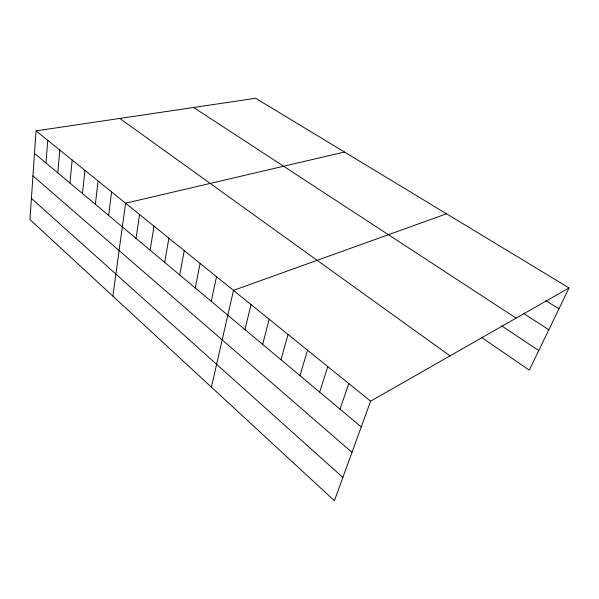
<?xml version="1.0" encoding="UTF-8"?>
<svg xmlns="http://www.w3.org/2000/svg" width="599" height="599" viewBox="0 0 599 599"><rect width="100%" height="100%" fill="white"/><g stroke="black" fill="none" stroke-linecap="round" stroke-linejoin="round"><path stroke-width="0.9" d="M36.052 130.867L29.95 219.548L334.392 500.727L370.609 401.18L569.05 287.939L255.638 98.273L36.052 130.867L370.609 401.18M45.988 162.995L47.748 140.308M57.804 172.886L59.773 150.027M69.963 183.062L72.157 160.038M82.475 193.537L84.916 170.341M95.368 204.326L98.056 180.958M108.651 215.445L111.601 191.905M112.882 296.146L125.573 203.196L344.455 152.019M136.033 238.372L139.567 214.502M150.154 250.195L153.988 226.152M164.718 262.384L168.873 238.185M179.737 274.963L184.245 250.599M195.252 287.947L200.118 263.425M211.267 301.357L216.524 276.686M211.41 387.149L233.49 290.388L446.555 213.806M244.946 329.547L251.041 304.577M262.654 344.373L269.213 319.26M280.983 359.722L288.037 334.467M299.972 375.618L307.549 350.228M319.649 392.098L327.788 366.581M340.06 409.184L348.79 383.555M569.05 287.939L529.269 370.16L481.753 337.551M545.801 300.638L558.934 308.852M523.826 313.606L548.819 329.75M193.627 107.476L516.143 318.136M501.573 325.811L538.741 350.587M119.793 118.437L450.029 355.858M34.502 153.381L361.249 426.915M32.952 175.904L351.995 452.35M31.41 198.396L342.868 477.425"/></g></svg>
